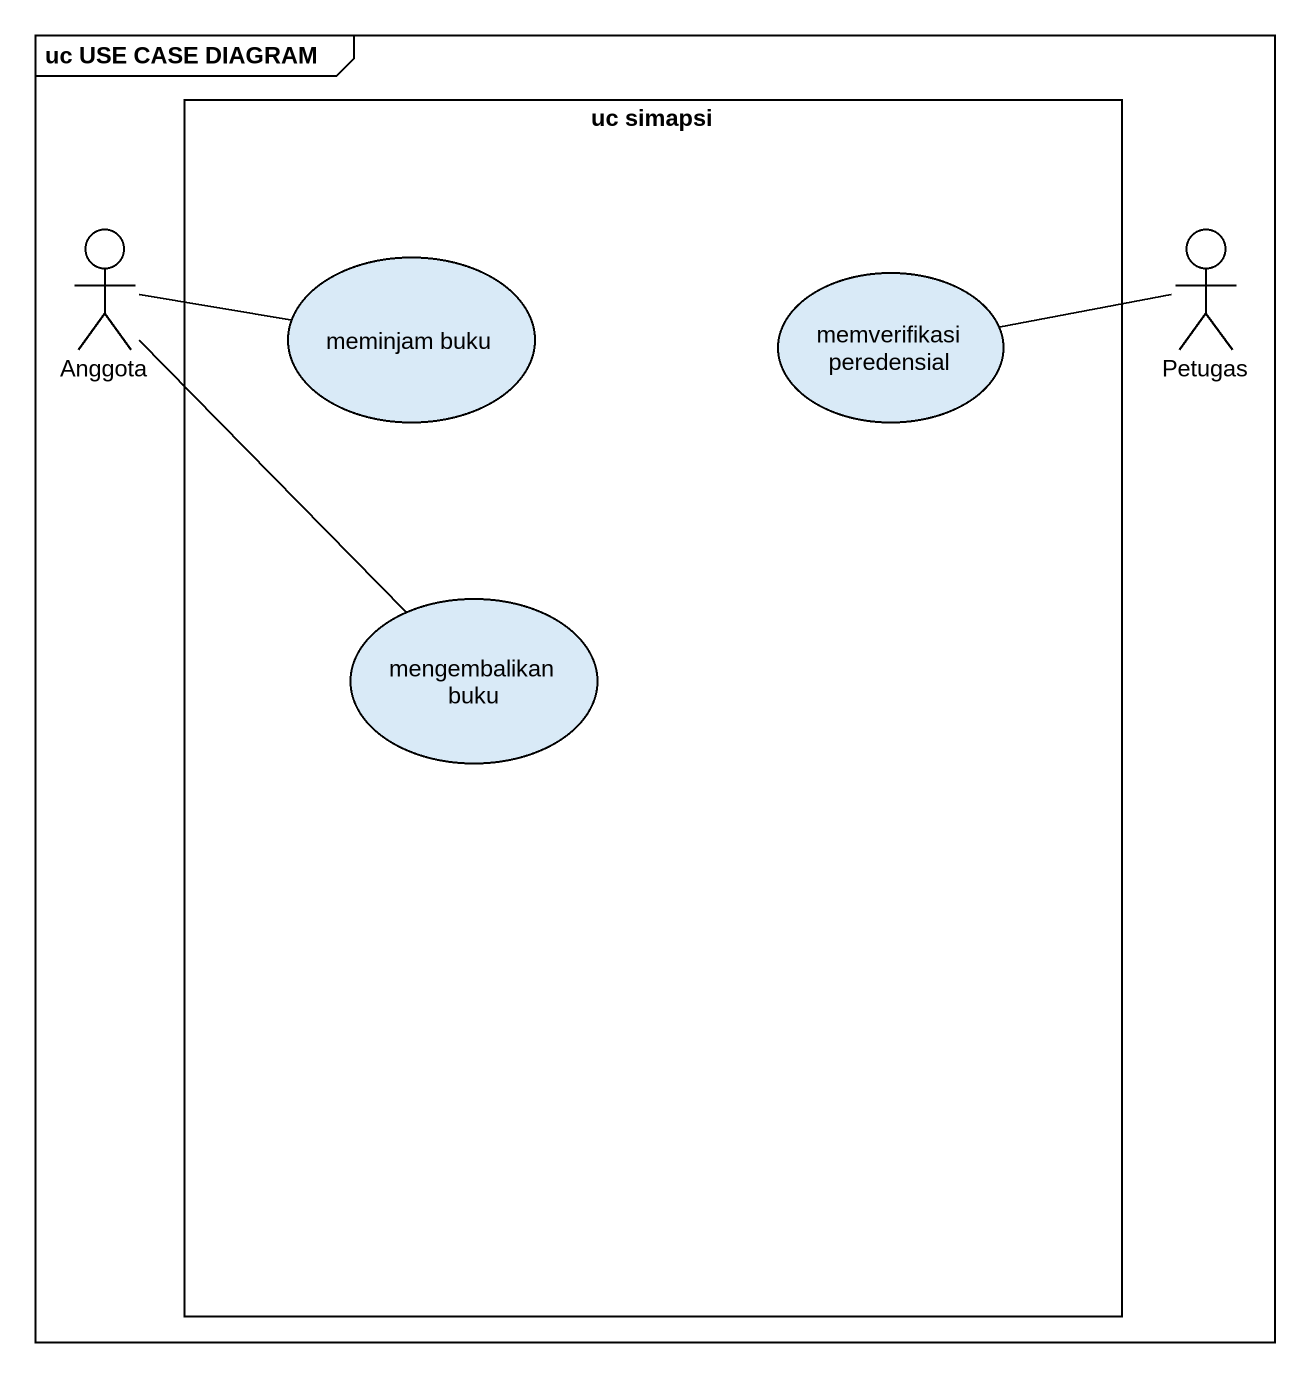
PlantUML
@startuml
mainframe uc USE CASE DIAGRAM
rectangle "uc simapsi" as uc_simapsi {
  usecase "meminjam buku" as meminjam_buku
  usecase "memverifikasi peredensial" as memverifikasi_peredensial
  usecase "mengembalikan buku" as mengembalikan_buku
}
actor Anggota
actor Petugas
Anggota -right- meminjam_buku
Anggota -- mengembalikan_buku
Petugas -left- memverifikasi_peredensial
@enduml
